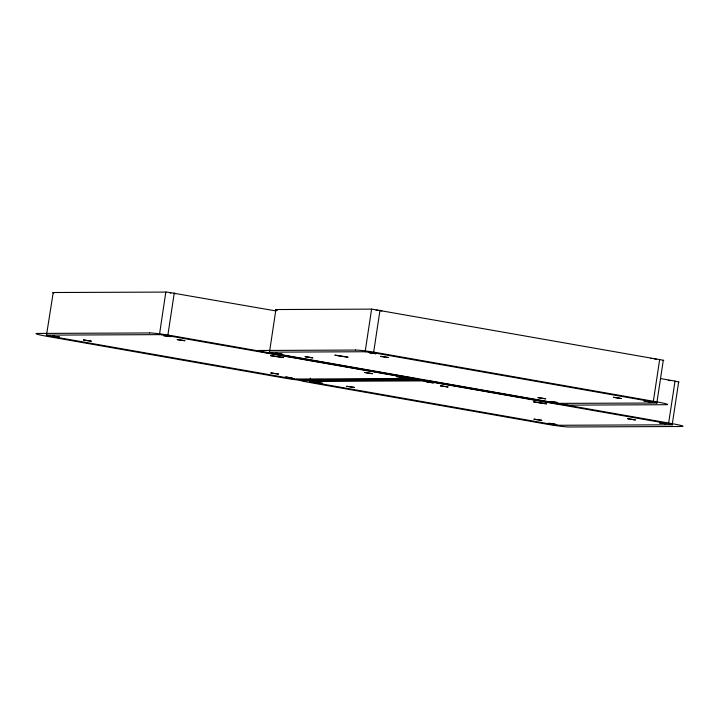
<?xml version="1.0" encoding="UTF-8"?>
<svg xmlns="http://www.w3.org/2000/svg" width="719" height="719" viewBox="0 0 719 719"><rect width="100%" height="100%" fill="white"/><g stroke="black" fill="none" stroke-linecap="round" stroke-linejoin="round"><path stroke-width="1.08" d="M46.465 335.279L53.233 292.516L167.141 292.085L275.943 310.941M46.789 335.135L159.465 334.632L165.828 292.013M405.552 377.457L167.797 335.683L174.25 293.055M270.712 352.777L268.996 352.247L269.49 352.166L275.907 309.547L371.831 309.125L663.745 360.327L663.278 360.399L656.833 403.017L559.849 403.377M310.41 378.122L309.907 381.403L309.413 381.447M371.597 309.125L365.144 351.744L365.863 351.771M654.137 402.11L373.565 352.786L380.009 310.168M653.247 401.957L659.691 359.338M669.865 423.958L668.544 423.716L675.033 381.106L660.662 378.58M559.103 425.271L672.175 424.794L678.619 382.175L679.087 382.095L675.033 381.106M309.871 381.69L309.619 381.412M409.057 378.527L409.255 378.293M656.833 403.017L657.148 402.829M550.35 401.454L557.072 402.46M557.063 402.487L550.421 401.508M169.9 292.993L170.825 292.984M650.542 358.422L651.468 358.413M177.233 339.557L184.99 340.734L177.278 339.62M270.856 372.909L278.613 374.087L270.901 372.972M315.92 382.355L322.642 383.38L315.965 382.409M354.332 387.442L346.621 386.274L354.368 387.415M659.449 422.799L666.171 423.824L659.485 422.853M46.402 335.162L46.87 335.135M53.233 292.516L52.793 292.642L53.925 293.001M275.907 309.547L275.476 309.673L277.453 310.231M672.13 424.785L672.598 424.704L672.166 424.498M269.463 352.166L365.171 351.744M296.462 379.03L409.138 378.527M309.862 381.394L422.502 380.899M159.582 334.641L160.148 334.659M422.88 380.899L423.482 380.944M296.111 379.012L295.482 378.985M365.836 351.771L367.993 351.968M557.126 425.109L558.897 425.271M423.437 380.935L424.516 381.034M161.029 334.73L161.865 334.811M559.535 403.35L555.571 402.856M424.471 381.025L425.324 381.124M294.053 378.85L294.529 378.886M161.784 334.811L164.076 335.09M293.64 378.805L294.134 378.85M556.713 425.064L557.18 425.118M367.966 351.968L369.791 352.193M425.271 381.115L425.747 381.178M293.217 378.751L293.72 378.805M556.767 425.073L554.915 424.83M425.702 381.169L426.196 381.232M292.768 378.697L293.298 378.751M378.041 310.257L376.082 310.266M426.151 381.223L426.655 381.295M292.849 378.697L290.88 378.437M426.61 381.286L427.122 381.358M291.923 378.571L292.39 378.634M668.266 380.351L670.512 380.693M369.764 352.193L371.714 352.481M164.004 335.09L164.552 335.153M427.077 381.349L428.56 381.564M554.439 424.767L554.96 424.839M164.48 335.153L165.037 335.225M554.484 424.776L552.992 424.552M164.957 335.225L166.008 335.369M555.598 402.856L554.124 402.64M290.404 378.365L290.961 378.437M653.931 358.718L656.222 359.123M428.515 381.555L429.998 381.789M290.485 378.365L289.433 378.212M371.687 352.481L373.592 352.786M165.927 335.369L166.484 335.44M553.037 424.561L313.448 382.463M173.612 293.343L175.58 293.694M166.404 335.44L166.961 335.521M554.151 402.64L271.027 352.849M288.966 378.14L289.514 378.212M166.88 335.521L167.878 335.683M429.953 381.78L430.465 381.87M288.499 378.059L289.047 378.14M380 310.554L381.969 310.95M430.42 381.861L430.924 381.942M288.04 377.978L288.58 378.059M430.879 381.942L668.589 423.725M50.375 336.204L288.121 377.978M405.471 377.457L405.992 377.538M313.008 382.382L313.493 382.463M49.935 336.124L50.456 336.195M405.911 377.538L406.415 377.619M312.576 382.301L313.053 382.391M50.015 336.124L49.099 335.962M654.11 402.11L654.937 402.263M406.334 377.619L407.215 377.772M312.63 382.31L311.785 382.149M669.82 423.958L671.555 424.327M49.18 335.962L48.011 335.737M654.91 402.263L656.483 402.613M311.83 382.157L310.77 381.933M48.425 335.818L46.933 335.476M311.129 382.005L310.231 381.798M408.149 377.987L408.76 378.122M408.68 378.122L409.174 378.239M47.014 335.476L46.322 335.207M409.093 378.239L409.587 378.419M270.524 355.626L283.448 357.586L270.524 355.626M533.642 401.894L546.575 403.853L533.687 401.876M275.485 353.119L282.199 354.152L275.512 353.11M305.135 356.687L312.882 357.882L305.171 356.678M335.018 355.195L347.924 357.181L335.018 355.195M369.233 352.705L375.947 353.739L369.314 352.687M380.567 356.354L388.314 357.55L380.657 356.336M538.001 397.625L545.748 398.82L538.037 397.616M613.433 397.292L621.18 398.488L613.433 397.292M644.107 401.022L650.83 402.056L644.107 401.022M52.82 336.079L59.524 337.112L52.82 336.079M83.512 339.961L91.232 341.166L83.512 339.961M163.483 335.584L170.178 336.618L163.483 335.584M285.686 377.017L292.381 378.059L285.731 377.008M364.632 372.478L372.361 373.673L364.632 372.478M396.349 376.522L403.053 377.556L396.349 376.522M426.601 381.852L433.305 382.885L426.601 381.852M440.379 385.806L448.117 387.002L440.423 385.797M534.001 419.168L541.74 420.354L534.001 419.168M548.813 423.284L555.508 424.318L548.849 423.275M627.75 418.746L635.479 419.959L627.804 418.737M149.759 332.951L37.163 333.445A17.013 1.043 8.6 0 0 46.492 336.213L284.158 377.996A17.013 1.043 8.6 0 0 306.042 380.711L418.638 380.216A17.013 1.043 8.6 0 0 409.318 377.439L171.652 335.665A17.013 1.043 8.6 0 0 149.759 332.951M355.572 350.054L259.892 350.477A17.013 1.043 8.6 0 0 269.212 353.254L548.894 402.415A17.013 1.043 8.6 0 0 570.778 405.13L666.459 404.707A17.013 1.043 8.6 0 0 657.139 401.939L377.457 352.768A17.013 1.043 8.6 0 0 355.572 350.054M412.958 379.219L300.362 379.713A17.013 1.043 8.6 0 0 309.682 382.49L547.348 424.273A17.013 1.043 8.6 0 0 569.241 426.987L681.837 426.484A17.013 1.043 8.6 0 0 672.508 423.716L434.842 381.933A17.013 1.043 8.6 0 0 412.958 379.219"/></g></svg>
